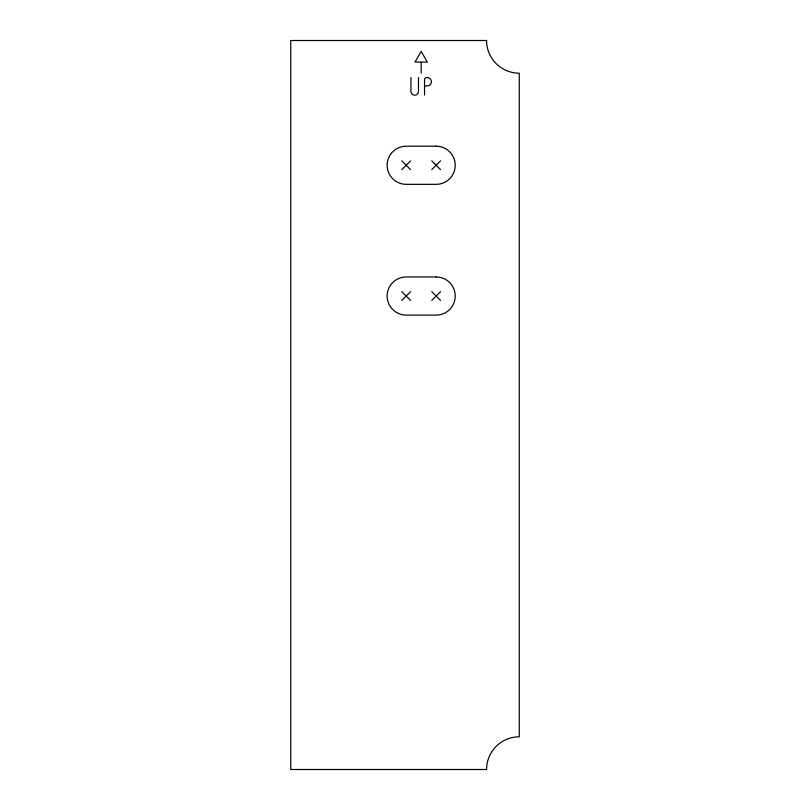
<?xml version="1.0" encoding="UTF-8"?>
<svg xmlns="http://www.w3.org/2000/svg" width="810" height="810" viewBox="0 0 810 810"><rect width="100%" height="100%" fill="white"/><g stroke="black" fill="none" stroke-linecap="round" stroke-linejoin="round"><path stroke-width="1.21" d="M401.8 169.675L410.599 160.866M431.76 169.675L440.569 160.866M401.8 300.429L410.599 291.63M431.76 300.429L440.569 291.63M420.744 62.087L415.014 62.087L421.18 51.394L427.356 62.087L421.18 62.087L421.18 73.194M424.977 85.951L427.224 85.951A4.202 4.202 0 0 0 431.426 81.749A4.202 4.202 0 0 0 427.224 77.547L426.576 77.547A2.045 2.045 0 0 0 424.541 79.593L424.541 94.983M431.76 160.866L440.569 169.675M401.8 160.866L410.599 169.675M431.76 291.63L440.569 300.429M401.8 291.63L410.599 300.429M418.476 77.547L418.476 91.409A3.767 3.767 0 0 1 414.71 95.175A3.767 3.767 0 0 1 410.943 91.409L410.943 77.547M486.567 40.5L290.75 40.5L290.75 769.5L486.567 769.5A32.694 32.694 0 0 1 519.25 736.806L519.25 73.194A32.694 32.694 0 0 1 486.567 40.5M436.165 146.195L406.195 146.195A19.065 19.065 0 0 0 387.129 165.27A19.065 19.065 0 0 0 406.195 184.336L436.165 184.336A19.065 19.065 0 0 0 455.23 165.27A19.065 19.065 0 0 0 436.165 146.195M436.165 276.959L406.195 276.959A19.065 19.065 0 0 0 387.129 296.035A19.065 19.065 0 0 0 406.195 315.1L436.165 315.1A19.065 19.065 0 0 0 455.23 296.035A19.065 19.065 0 0 0 436.165 276.959"/></g></svg>
